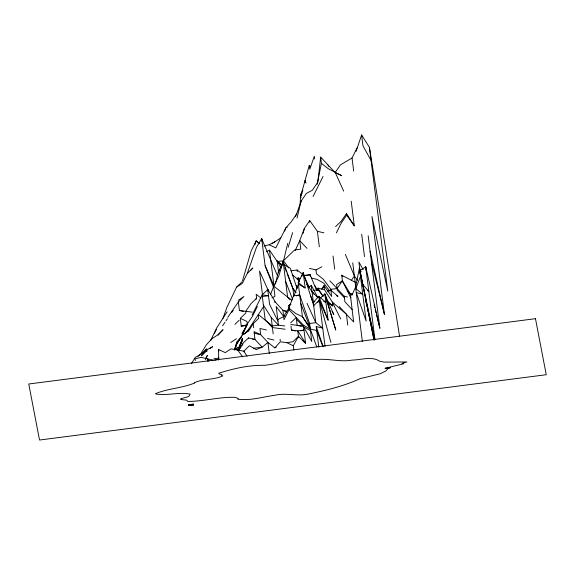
<?xml version="1.0" encoding="UTF-8"?>
<svg xmlns="http://www.w3.org/2000/svg" width="575" height="575" viewBox="0 0 575 575"><rect width="100%" height="100%" fill="white"/><g stroke="black" fill="none" stroke-linecap="round" stroke-linejoin="round"><path stroke-width="0.86" d="M300.143 204.003L300.574 194.336L302.924 190.519M317.831 182.368L320.663 157.097L334.513 171.925M359.648 272.579L359.864 270.825L374.814 339.717L367.411 308.322M317.127 184.259L321.418 163.329L320.663 157.097M351.799 295.471L355.623 287.069L359.44 267.835L374.045 339.976M309.357 222.266L309.738 220.592L317.393 231.315L319.326 246.761M275.403 284.064L278.278 272.212L283.144 261.517L292.862 288.37L293.847 296.254M283.64 260.245L287.752 243.318M297.023 218.004L301.135 201.077L306.425 193.365L312.304 190.268L317.601 182.555M310.493 166.635L309.293 165.348L300.739 195.96L302.277 192.877M303.018 233.4L304.448 228.297L309.738 220.592M356.09 151.369L361.61 134.967L369.423 147.315L399.603 336.569M242.528 280.751L251.21 250.829L256.206 240.817L259.67 243.534M234.428 349.729L236.763 341.988L241.673 336.512M235.858 346.114L236.634 343.534M283.461 263.76L283.144 261.517L278.738 276.137L273.743 286.149L270.609 294.364M288.212 247.243L292.618 232.623M222.971 318.449L226.679 307.884L236.548 287.177L242.132 281.772M254.775 244.878L256.206 240.817L259.418 243.599M247.394 273.125L256.529 247.128L261.697 238.733L277.351 275.425M234.923 349.298L236.922 343.613L242.082 335.218L247.839 331.437M238.697 349.025L242.413 338.459L242.578 340.084L238.057 350.017M284.675 231.121L285.818 227.873L291.273 221.785L296.563 214.072L301.135 201.077M191.403 405.274L193.502 404.872L193.329 404.031L191.123 405.26L192.776 404.024M210.752 340.393L216.689 327.915L227.139 311.815M234.42 350.182L236.922 343.613L241.737 336.605M238.021 349.959L242.413 338.459M304.448 228.297L299.74 240.616L295.227 250.549M293.998 295.658L298.382 284.158L298.224 282.541L303.219 272.528L313.691 305.605L315.79 322.676L322.719 328.109L325.033 346.38M362.343 341.449L355.788 288.686L360.489 276.374L359.44 267.835M205.649 359.181L207.381 355.364L205.462 359.21M295.521 216.365L296.563 214.072M297.261 279.63L297.958 278.106L300.387 278.667M316.954 290.468L318.004 288.176L324.473 289.685L332.293 302.026L340.695 318.981M322.97 288.046L324.012 285.753L331.667 296.484L330.912 290.253L327.455 291.094M214.511 333.22L216.437 329.367M246.797 325.723L242.183 334.966L247.049 324.264L252.339 316.559L257.341 306.547M252.181 314.935L262.171 294.91L267.756 289.505L275.705 302.536L282.936 310.27L286.623 312.009M313.059 196.492L323.057 176.468M237.583 350.096L242.578 340.084M353.683 171.12L352.044 157.981L357.039 147.969M301.81 276.287L303.348 273.211L303.219 272.528L305.152 287.974L298.382 284.158L302.421 316.674L310.234 329.015L316.825 347.012M304.06 327.599L311.743 341.478L309.609 323.473L299.726 294.997L293.552 295.794L288.851 308.114L289.017 309.731L284.014 319.743L282.936 310.27L286.982 311.219M336.382 232.846L341.377 222.834L346.668 215.129L346.509 213.505L341.212 221.217L335.627 226.622M293.818 350.01L293.279 345.74L298.403 336.411L305.598 343.21L303.499 326.147L290.813 324.494M192.417 405.123L193.279 404.203L193.143 404.857L191.123 405.26L191.842 405.116M191.504 363.486L195.256 357.384L201.142 354.279L206.727 348.874L202.364 353.747M255.681 299.712L256.615 298.188L256.162 294.263L261.014 298.066M247.178 324.954L242.018 333.342L243.886 331.538M235.973 349.823L237.382 347.537L235.937 349.636M248.436 331.358L253.129 323.725L258.714 318.32L258.254 314.396L272.248 325.946L273.168 333.795M238.682 350.189L242.902 343.325L248.493 337.92L254.962 339.43L262.193 347.163L267.907 342.441L274.843 347.875L276.309 347.099M317.874 302.493L319.276 300.207L318.816 296.276L313.361 302.364L313.792 305.929M191.511 404.987L188.557 405.181L190.404 404.556L188.557 405.181L189.973 404.512M227.765 317.357L238.352 301.94L243.937 296.535L238.187 300.322M222.604 325.752L225.012 322.244M225.975 320.843L227.412 318.744M231.747 312.433L233.191 310.335M335.599 171.875L340.407 164.867L352.044 157.981M278.278 272.212L279.723 270.113M284.769 325.975L278.429 325.148L277.969 321.224L269.56 304.268L268.511 295.737L262.171 294.91L263.551 306.691L247.803 330.496L245.618 332.932M238.704 350.312L241.112 346.811M242.075 345.41L243.038 344.008M321.612 289.261L324.012 285.753L324.243 287.442M351.49 280.176L354.38 275.971L352.741 262.832M250.7 270.408L252.878 267.979L247.293 273.384L242.298 283.396L236.548 287.177M218.155 335.153L223.064 329.676L217.472 335.081L211.722 338.862L206.267 344.95L201.106 353.345L198.001 356.349M209.767 348.608L212.642 346.718L206.763 349.816L201.307 355.903L206.892 350.498M236.893 342.671L239.617 339.631M274.843 347.875L280.298 341.787L286.637 342.614L292.819 341.816L298.403 336.411L298.533 337.094L297.778 330.862L291.439 330.043L290.979 326.118M266.534 251.692L269.481 250.139L277.265 261.546L283.439 260.755L294.616 249.945L300.79 249.147L299.74 240.616L306.971 248.35M256.615 298.188L251.031 303.593L245.741 311.298L245.906 312.922L240.314 318.327L241.234 326.176L245.647 325.608M234.859 324.415L239.207 320.21M244.08 334.097L249.665 328.699M308.782 287.701L311.262 285.301L317.86 297.562M290.655 322.877L296.24 317.472L297.16 325.321L301.207 326.262M320.491 298.066L324.832 293.861L335.735 329.935L324.832 293.861L328.109 320.146L319.276 300.207L313.691 305.605M192.072 404.743L192.46 404.383M189.383 404.707L189.8 404.369M272.191 243.563L280.816 237.885M230.683 342.527L236.433 338.747M288.973 308.222L288.65 305.555L290.813 304.132M287.284 227.096L285.818 227.873L275.82 247.897L269.186 244.77L264.004 246.035M269.186 244.77L275.066 241.665M309.494 268.403L315.97 269.912L321.849 266.814M272.011 297.857L274.951 296.305L273.743 286.149L291.762 300.279M288.65 305.555L290.857 304.391M277.969 321.224L277.804 319.607L285.157 315.725M310.694 295.981L313.361 302.364L314.834 301.595M188.844 405.037L191.252 404.973L191.245 404.218L191.202 404.908L190.986 404.505L188.557 405.181M296.276 295.845L299.726 294.997M241.234 326.176L247.279 324.695M300.502 330.912L303.959 330.072L297.778 330.862L305.598 343.21L303.032 340.989M214.949 360.151L218.407 359.31M192.668 404.412L191.978 404.52M290.964 270.796L297.138 269.998L302.687 274.347M304.074 275.432L310.248 274.634M316.48 290.066L310.148 274.893L303.974 275.684L309.415 287.723M262.337 296.535L268.511 295.737L267.756 289.505L267.979 291.158M313.749 290.361L318.162 289.793L322.999 296.247M315.97 269.912L316.43 273.837L323.358 279.27L330.884 289.311L337.058 288.521L342.348 280.808L350.297 293.839L350.757 297.764L342.348 280.808L336.598 284.589L337.223 290.138L344.447 297.879L344.907 301.803L352.137 309.537M309.609 323.473L315.79 322.676L307.086 303.42M253.367 348.299L262.193 347.163L256.177 349.578L249.406 345.769L243.822 351.174L243.951 351.857M213.922 358.743L219.219 358.06M193.502 404.872L192.503 404.886L192.891 404.973M356.716 282.411L355.134 282.203L341.73 275.26L342.556 281.93M347.889 291.259L350.297 293.839L352.676 294.148M238.352 301.94L239.401 310.471L252.08 312.124M285.099 329.216L272.413 327.563L265.19 319.829L263.551 306.691M252.583 339.121L254.962 339.43L254.049 331.574L260.683 334.707L267.907 342.441L269.323 353.625M247.042 356.256L243.822 351.174L231.006 348.838L225.256 352.626L218.622 349.499L218.651 360.051M317.393 231.315L323.862 232.818M311.384 278.063L317.048 279.385L323.818 283.195L329.727 291.087M350.297 293.839L351.914 294.213M329.834 280.78L344.288 296.254L347.523 297.009M318.823 347.264L316.25 326.6L322.719 328.109L319.276 300.207L330.934 342.506M239.401 310.471L243.441 311.42M291.439 330.043L295.485 330.984M266.405 329.985L259.929 328.476L260.683 334.707L254.208 333.198M267.454 338.517L273.923 340.026M213.275 360.18L201.142 357.348L195.09 358.829L195.335 360.59M335.85 172.917L341.751 175.698L328.347 168.763L321.418 163.329M336.504 295.672L337.978 296.369L330.912 290.253M298.058 277.847L299.532 278.544M323.668 301.35L325.881 302.393L318.816 296.276L328.109 320.146M274.232 301.839L275.705 302.536M240.314 318.327L246.955 321.454L247.322 324.595M286.637 342.614L293.279 345.74M283.568 264.507L290.339 268.317L296.937 288.283M296.405 319.089L303.629 326.83L310.399 330.639M367.447 290.361L368.834 291.446L374.972 339.703M355.788 288.686L362.717 294.12L366.131 321.087L356.248 292.61L362.717 294.12L360.489 276.374M277.265 261.546L281.419 264.809M327.894 302.148L332.752 305.95L332.293 302.026L346.416 314.259L347.76 325.098M298.224 282.541L305.152 287.974M361.251 271.68L359.964 270.566L358.915 262.035L363.184 269.747M328.253 302.062L332.752 305.95M278.638 272.881L277.128 260.863L282.268 265.312M292.344 274.721L298.123 279.723L299.208 282.131M339.192 306.525L353.647 322L350.628 297.081L350.757 297.764M311.506 287.062L311.262 285.301L312.017 291.532L317.436 297.332M289.017 309.731L303.471 325.206L310.234 329.015L316.71 330.524L322.676 346.078M271.199 317.414L278.429 325.148L272.248 325.946L271.199 317.414L263.386 305.066M362.602 284.323L368.834 291.446L365.714 266.786L359.964 270.566L360.503 274.857M341.73 275.26L342.858 276.561M289.865 299.611L287.601 297.016L283.144 261.517M345.381 254.409L354.38 275.971L357.6 280.277M283.439 260.755L288.815 267.928M287.098 273.556L292.862 288.37L296.089 292.675M237.353 349.665L242.722 356.838M346.668 215.129L354.322 225.853L351.21 201.193M306.913 284.381L314.058 294.386M292.862 288.37L295.413 291.949M190.972 404.57L191.252 404.973M346.509 213.505L354.322 225.853M318.162 289.793L318.004 288.176L323.057 296.161M208.991 361.035L207.611 358.857L207.949 361.502M327.887 164.838L328.821 166.369M368.158 235.779L371.436 262.063L384.402 314.266L371.975 216.552L387.758 291.108L371.062 160.454L362.954 145.806L361.61 134.967M332.091 311.398L333.802 314.489L324.961 294.544M314.848 285.588L317.407 290.217M277.128 260.863L280.974 267.806M193.121 404.182L193.473 404.822M299.489 281.189L297.958 278.106L298.123 279.723M334.981 171.889L343.685 191.144M296.499 285.646L297.584 288.053M268.223 290.361L259.519 271.105L262.531 295.255M262.027 241.292L261.697 238.733L265.104 265.7L273.937 285.646L269.481 250.139M306.029 183.123L305.016 180.651L305.253 182.419M300.775 303.528L310.069 327.398L302.421 316.674L295.78 313.54L288.851 308.114L283.691 316.502L276.165 306.461L277.804 319.607M284.855 267.799L286.458 271.91M285.667 281.57L292.718 299.676M265.104 265.7L273.434 287.098M316.25 326.6L323.222 346.703M374.088 305.023L374.728 307.596M375.159 309.314L376.014 312.75M376.438 314.467L379.867 328.203L371.436 262.063M365.362 299.597L367.001 306.576M379.867 328.203L365.714 266.786L366.261 270.911M370.092 251.225L384.402 314.266M374.03 340.033L359.864 270.825L360.439 275.181M303.499 326.147L303.629 326.83M248.493 337.92L248.623 338.603M310.148 274.893L310.363 276.381M218.622 349.499L218.831 350.987M318.004 288.176L318.241 289.937M355.623 287.069L355.853 288.758M303.348 273.211L303.571 274.893M314.669 158.93L314.324 156.271L309.752 169.273L309.293 165.348M300.574 194.336L301.02 197.764M361.682 234.269L364.5 256.63M369.423 147.315L371.062 160.454M355.788 287.457L354.38 275.971M333.026 256.004L334.664 269.143M312.017 291.532L313.361 302.364M330.884 289.311L331.063 290.885M324.012 285.753L324.473 289.685M253.129 323.725L253.589 327.649M344.288 296.254L344.447 297.879M297.138 269.998L297.304 271.623M280.104 339.228L280.262 340.853M206.763 349.816L206.921 351.433M180.945 398.928L180.766 399.503L186.638 400.143L187.694 401.408C203.73 401.515 219.406 396.7 235.463 397.354L238.215 398.511L237.77 399.151C250.132 400.933 262.43 396.958 274.598 395.327C285.768 392.567 296.844 396.434 308.02 394.098C325.716 390.511 343.527 386.242 359.928 378.738A6.878 0.769 -7.3 0 1 363.961 377.753L380.082 373.808L385.868 370.961L387.945 368.597L390.31 367.727L384.984 368.316L403.478 363.795L401.975 363.443L406.82 361.963L384.165 362.128L379.78 361.244C371.773 355.875 361.028 359.993 352.123 360.087C340.493 362.293 329.152 358.405 317.4 359.483C299.323 356.615 282.152 363.213 264.507 365.348C248.874 364.96 233.4 368.625 218.694 373.24L219.384 373.951L221.964 374.584L221.461 375.425L222.848 375.87C213.907 380.104 203.183 378.458 194.264 382.799L194.645 383.007C182.002 388.269 167.936 388.427 155.588 393.645L156.069 394.048C166.772 395.923 178.868 391.819 190.109 394.098C189.772 397.893 183.425 397.268 180.945 398.928M535.476 318.687L28.75 383.999L39.524 440.033L546.25 374.72L535.476 318.687"/></g></svg>
